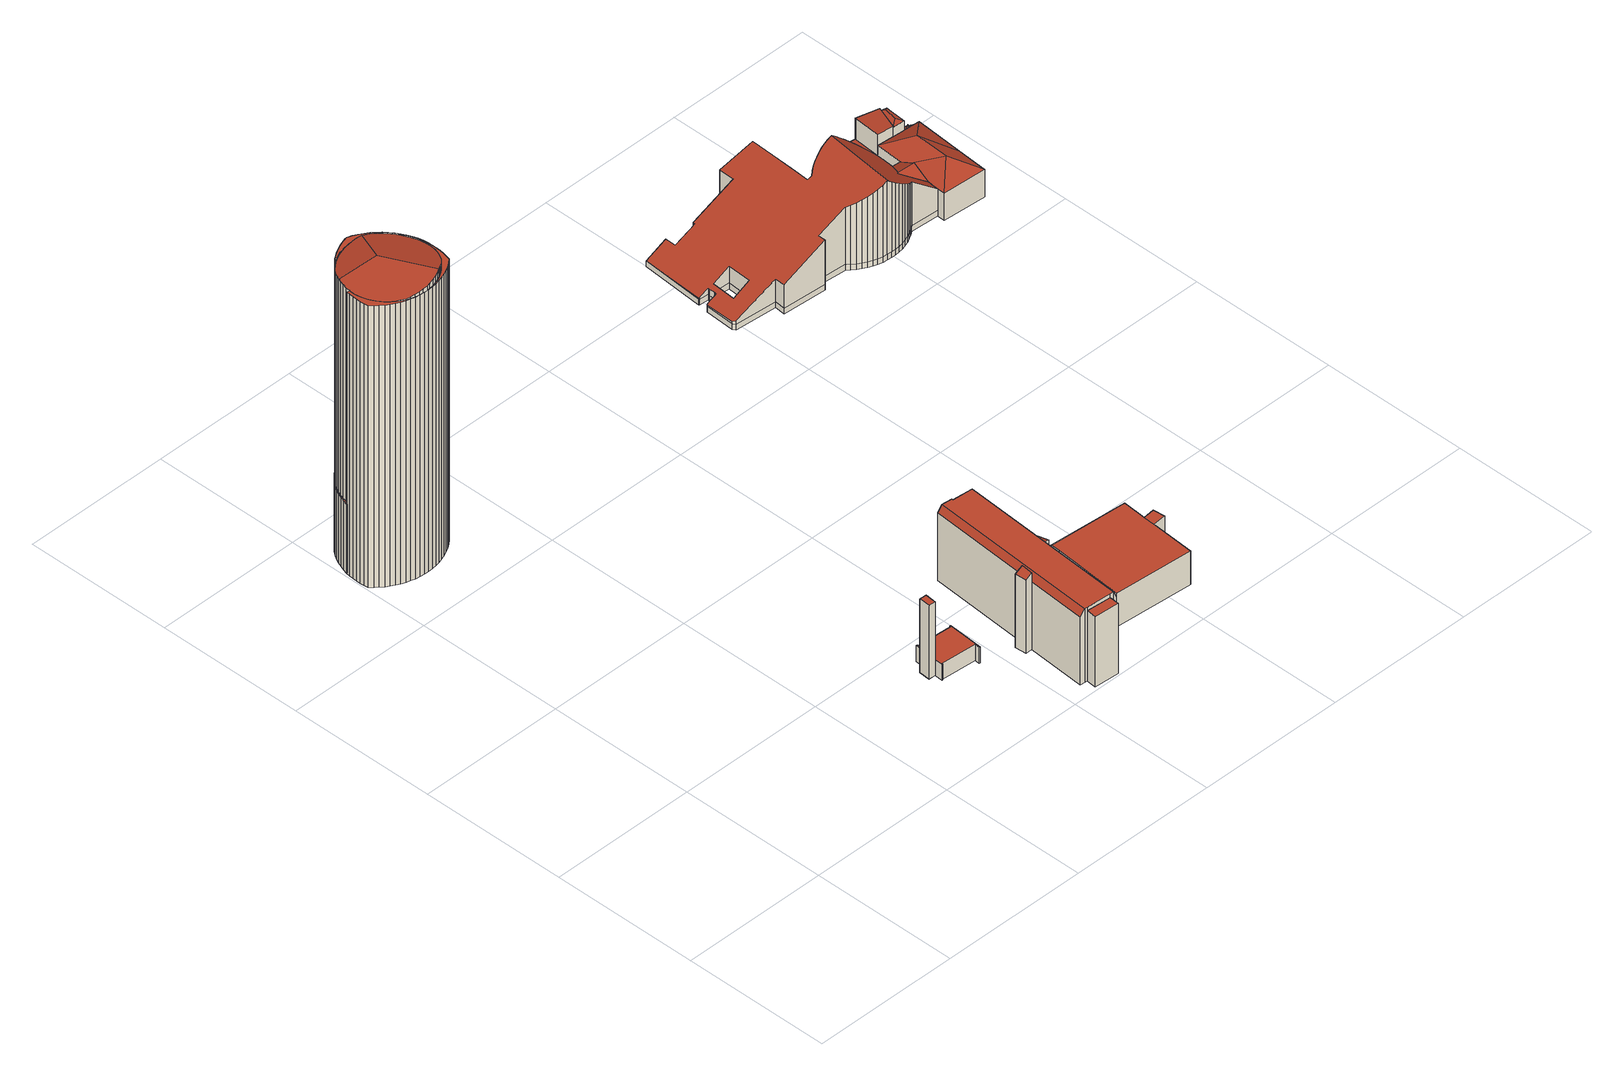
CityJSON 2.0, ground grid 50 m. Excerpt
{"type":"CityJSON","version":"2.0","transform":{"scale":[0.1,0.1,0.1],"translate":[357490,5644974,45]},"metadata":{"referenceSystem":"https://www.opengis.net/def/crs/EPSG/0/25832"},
"CityObjects":{
"building1":{"type":"Building","attributes":{"name":"LVR Turm","Gemeindeschluessel":"05315000","Geometrietyp2DReferenz":"3000","function":"31001_2000"},"children":["building1-1","building1-2","building1-3"]},
"building1-1":{"type":"BuildingPart","attributes":{"roofType":"1000","measuredHeight":24.65},"parents":["building1"],"geometry":[{"type":"Solid","lod":"2","boundaries":[[[[0,1,2,3]],[[4,5,1,0]],[[6,7,5,4]],[[8,9,7,6]],[[10,11,9,8]],[[12,13,11,10]],[[14,15,13,12]],[[16,17,15,14]],[[18,19,17,16]],[[20,18,16,14,12,10,8,6,4,0,3,21,22,23,24,25,26,27,28,29,30,31,32]],[[33,34,35,36,37,38,39,40,41,42,2,1,5,7,9,11,13,15,17,19,43,44,45]],[[45,31,30,33]],[[33,30,29,34]],[[34,29,28,35]],[[35,28,27,36]],[[36,27,26,37]],[[37,26,25,38]],[[38,25,24,39]],[[39,24,23,40]],[[40,23,22,41]],[[41,22,21,42]],[[42,21,3,2]],[[19,18,20,43]],[[43,20,32,44]],[[44,32,31,45]]]],"semantics":{"surfaces":[{"type":"WallSurface"},{"type":"RoofSurface"},{"type":"GroundSurface"},{"type":"ClosureSurface"}],"values":[[0,0,0,0,0,0,0,0,0,1,2,3,3,3,3,3,3,3,3,3,3,3,3,3,3]]}}]},
"building1-2":{"type":"BuildingPart","attributes":{"roofType":"1000","measuredHeight":100.71},"parents":["building1"],"geometry":[{"type":"Solid","lod":"2","boundaries":[[[[46,47,48,49]],[[50,51,47,46]],[[52,53,51,50]],[[54,55,53,52]],[[56,57,55,54]],[[58,59,57,56]],[[60,61,59,58]],[[62,63,61,60]],[[64,65,63,62]],[[66,67,65,64]],[[68,69,67,66]],[[70,71,69,68]],[[72,73,71,70]],[[74,75,73,72]],[[76,77,75,74]],[[78,79,77,76]],[[80,81,79,78]],[[82,83,81,80]],[[84,85,83,82]],[[86,87,85,84]],[[88,89,87,86]],[[90,91,89,88]],[[92,93,91,90]],[[94,95,93,92]],[[96,97,95,94]],[[98,99,97,96]],[[100,101,99,98]],[[102,103,101,100]],[[104,3,2,103,102]],[[105,106,19,18,107]],[[108,109,106,105]],[[110,111,109,108]],[[112,113,111,110]],[[114,115,113,112]],[[116,117,115,114]],[[118,119,117,116]],[[120,121,119,118]],[[122,123,121,120]],[[124,125,123,122]],[[126,127,125,124]],[[128,129,127,126]],[[130,131,129,128]],[[132,133,131,130]],[[134,135,133,132]],[[136,137,135,134]],[[138,139,137,136]],[[140,141,139,138]],[[142,143,141,140]],[[144,145,143,142]],[[146,147,145,144]],[[148,149,147,146]],[[150,151,149,148]],[[152,153,151,150]],[[154,155,153,152]],[[156,157,155,154]],[[158,159,157,156]],[[49,48,159,158]],[[156,154,152,150,148,146,144,142,140,138,136,134,132,130,128,126,124,122,120,118,116,114,112,110,108,105,107,160,161,162,163,164,165,166,167,168,169,170,171,172,173,174,175,176,177,178,179,180,181,182,183,184,185,186,187,188,189,190,191,192,193,194,195,196,197,198,199,200,201,202,203,204,205,206,207,208,209,210,211,212,213,214,215,216,217,218,219,220,221,222,223,224,225,104,102,100,98,96,94,92,90,88,86,84,82,80,78,76,74,72,70,68,66,64,62,60,58,56,54,52,50,46,49,158]],[[47,51,53,55,57,59,61,63,65,67,69,71,73,75,77,79,81,83,85,87,89,91,93,95,97,99,101,103,2,42,41,226,227,228,229,230,231,232,233,234,235,236,237,238,239,240,241,242,243,244,245,246,247,248,249,250,251,252,253,254,255,256,257,258,259,260,261,262,263,264,265,266,267,268,269,270,271,272,273,274,275,276,277,278,279,280,281,282,283,43,19,106,109,111,113,115,117,119,121,123,125,127,129,131,133,135,137,139,141,143,145,147,149,151,153,155,157,159,48]],[[3,104,225,21]],[[42,2,3,21]],[[21,225,224,22]],[[41,42,21,22]],[[41,22,224,223,226]],[[222,221,284]],[[226,223,222,284,227]],[[284,221,220,285]],[[228,227,284,285]],[[285,220,219,286]],[[229,228,285,286]],[[286,219,218,287]],[[230,229,286,287]],[[287,218,217,288]],[[231,230,287,288]],[[288,217,216,289]],[[232,231,288,289]],[[289,216,215,290]],[[233,232,289,290]],[[290,215,214]],[[234,233,290,214]],[[234,214,213,212,235]],[[235,212,211,236]],[[236,211,210,237]],[[237,210,209,238]],[[238,209,208,239]],[[239,208,207,240]],[[240,207,206,241]],[[241,206,205,242]],[[242,205,204,243]],[[243,204,203,244]],[[244,203,202,245]],[[245,202,201,246]],[[246,201,200,247]],[[247,200,199,248]],[[248,199,198,249]],[[249,198,197,250]],[[250,197,196,251]],[[251,196,195,252]],[[252,195,194,253]],[[253,194,193,254]],[[254,193,192,255]],[[255,192,191,256]],[[256,191,190,257]],[[257,190,189,188,258]],[[188,187,291]],[[259,258,188,291]],[[291,187,186,292]],[[260,259,291,292]],[[292,186,185,293]],[[261,260,292,293]],[[293,185,184,294]],[[262,261,293,294]],[[294,184,183,295]],[[263,262,294,295]],[[295,183,182,296]],[[264,263,295,296]],[[296,182,181,297]],[[265,264,296,297]],[[297,181,180,298]],[[266,265,297,298]],[[298,180,179,299]],[[267,266,298,299]],[[299,179,178,300]],[[268,267,299,300]],[[300,178,177]],[[268,300,177,176,269]],[[269,176,175,270]],[[270,175,174,271]],[[271,174,173,272]],[[272,173,172,273]],[[273,172,171,274]],[[274,171,170,275]],[[275,170,169,276]],[[276,169,168,277]],[[277,168,167,278]],[[278,167,166,165,279]],[[165,164,301]],[[280,279,165,301]],[[301,164,163,302]],[[281,280,301,302]],[[302,163,162,303]],[[282,281,302,303]],[[303,162,161,304]],[[283,282,303,304]],[[304,161,160,305]],[[20,43,283,304,305]],[[20,305,160,107,18]],[[19,43,20,18]]]],"semantics":{"surfaces":[{"type":"WallSurface"},{"type":"RoofSurface"},{"type":"GroundSurface"},{"type":"ClosureSurface"}],"values":[[0,0,0,0,0,0,0,0,0,0,0,0,0,0,0,0,0,0,0,0,0,0,0,0,0,0,0,0,0,0,0,0,0,0,0,0,0,0,0,0,0,0,0,0,0,0,0,0,0,0,0,0,0,0,0,0,0,1,2,0,3,0,3,3,0,3,0,3,0,3,0,3,0,3,0,3,0,3,0,3,3,3,3,3,3,3,3,3,3,3,3,3,3,3,3,3,3,3,3,3,3,3,3,3,0,3,0,3,0,3,0,3,0,3,0,3,0,3,0,3,0,3,0,3,0,3,3,3,3,3,3,3,3,3,3,3,0,3,0,3,0,3,0,3,0,3,0,3]]}}]},
"building1-3":{"type":"BuildingPart","attributes":{"roofType":"5000","measuredHeight":103.58},"parents":["building1"],"geometry":[{"type":"Solid","lod":"2","boundaries":[[[[306,307,308,309,310,311,166,165,301,302,303,304,305,312,313,314,315,316,317,318,319,320,321]],[[322,323,320,319,324,325,326,327,223,222,284,285,286,287,288,289,290,214,213,328,329,330,331,332,333,334,335,336,337,338]],[[189,188,291,292,293,294,295,296,297,298,299,300,177,339,340,341,342,321,320,323,343,344,345,346,347,348,349,350,351,352,353]],[[306,321,342]],[[324,319,318]],[[343,323,322]],[[241,240,239,238,237,236,235,234,233,232,231,230,229,228,227,226,41,40,39,38,37,36,35,34,33,45,44,43,283,282,281,280,279,278,277,276,275,274,273,272,271,270,269,268,267,266,265,264,263,262,261,260,259,258,257,256,255,254,253,252,251,250,249,248,247,246,245,244,243,242]],[[206,205,335,334]],[[241,242,205,206]],[[207,206,334,333]],[[240,241,206,207]],[[208,207,333,332]],[[239,240,207,208]],[[209,208,332,331]],[[238,239,208,209]],[[210,209,331,330]],[[237,238,209,210]],[[211,210,330,329]],[[236,237,210,211]],[[212,211,329,328]],[[235,236,211,212]],[[212,328,213]],[[234,235,212,213,214]],[[233,234,214,290]],[[232,233,290,289]],[[231,232,289,288]],[[230,231,288,287]],[[230,287,286,229]],[[229,286,285,228]],[[228,285,284,227]],[[227,284,222,223,226]],[[223,327,224]],[[22,41,226,223,224]],[[22,224,327,326,23]],[[40,41,22,23]],[[23,326,325,24]],[[39,40,23,24]],[[24,325,324,25]],[[38,39,24,25]],[[25,324,318,26]],[[37,38,25,26]],[[27,26,318,317]],[[36,37,26,27]],[[28,27,317,316]],[[35,36,27,28]],[[29,28,316,315]],[[34,35,28,29]],[[30,29,315,314]],[[33,34,29,30]],[[31,30,314,313]],[[45,33,30,31]],[[32,31,313,312]],[[44,45,31,32]],[[20,32,312,305]],[[43,44,32,20]],[[283,43,20,305,304]],[[283,304,303,282]],[[282,303,302,281]],[[281,302,301,280]],[[280,301,165,279]],[[166,311,167]],[[279,165,166,167,278]],[[167,311,310,168]],[[277,278,167,168]],[[168,310,309,169]],[[276,277,168,169]],[[169,309,308,170]],[[275,276,169,170]],[[170,308,307,171]],[[274,275,170,171]],[[171,307,306,172]],[[273,274,171,172]],[[173,172,306,342]],[[272,273,172,173]],[[174,173,342,341]],[[271,272,173,174]],[[175,174,341,340]],[[270,271,174,175]],[[176,175,340,339]],[[269,270,175,176]],[[176,339,177]],[[268,269,176,177,300]],[[267,268,300,299]],[[266,267,299,298]],[[265,266,298,297]],[[265,297,296,264]],[[264,296,295,263]],[[263,295,294,262]],[[262,294,293,261]],[[261,293,292,260]],[[260,292,291,259]],[[259,291,188,258]],[[189,353,190]],[[258,188,189,190,257]],[[190,353,352,191]],[[256,257,190,191]],[[191,352,351,192]],[[255,256,191,192]],[[192,351,350,193]],[[254,255,192,193]],[[193,350,349,194]],[[253,254,193,194]],[[194,349,348,195]],[[252,253,194,195]],[[195,348,347,196]],[[251,252,195,196]],[[196,347,346,197]],[[250,251,196,197]],[[197,346,345,198]],[[249,250,197,198]],[[198,345,344,199]],[[248,249,198,199]],[[199,344,343,200]],[[247,248,199,200]],[[201,200,343,322]],[[246,247,200,201]],[[202,201,322,338]],[[245,246,201,202]],[[203,202,338,337]],[[244,245,202,203]],[[204,203,337,336]],[[243,244,203,204]],[[205,204,336,335]],[[242,243,204,205]]]],"semantics":{"surfaces":[{"type":"RoofSurface"},{"type":"WallSurface"},{"type":"GroundSurface"},{"type":"ClosureSurface"}],"values":[[0,0,0,1,1,1,2,1,3,1,3,1,3,1,3,1,3,1,3,1,3,1,3,3,3,3,3,3,3,3,3,1,3,1,3,1,3,1,3,1,3,1,3,1,3,1,3,1,3,1,3,1,3,1,3,3,3,3,3,3,1,3,1,3,1,3,1,3,1,3,1,3,1,3,1,3,1,3,1,3,1,3,3,3,3,3,3,3,3,3,3,3,1,3,1,3,1,3,1,3,1,3,1,3,1,3,1,3,1,3,1,3,1,3,1,3,1,3,1,3,1,3,1,3]]}}]},
"building2":{"type":"Building","attributes":{"Gemeindeschluessel":"05315000","Geometrietyp2DReferenz":"3000","function":"51009_1610","roofType":"1000","measuredHeight":26.36},"geometry":[{"type":"Solid","lod":"2","boundaries":[[[[354,355,356,357]],[[358,359,355,354]],[[360,361,359,358]],[[362,363,361,360]],[[357,356,363,362]],[[360,358,354,357,362]],[[355,359,361,363,356]]]],"semantics":{"surfaces":[{"type":"WallSurface"},{"type":"RoofSurface"},{"type":"GroundSurface"}],"values":[[0,0,0,0,0,1,2]]}}]},
"building3":{"type":"Building","attributes":{"Gemeindeschluessel":"05315000","Geometrietyp2DReferenz":"3000","function":"31001_3019","roofType":"1000","measuredHeight":5.66},"geometry":[{"type":"Solid","lod":"2","boundaries":[[[[364,365,366,367]],[[368,369,365,364]],[[370,371,369,368]],[[372,373,371,370]],[[374,375,373,372]],[[376,377,375,374]],[[378,379,377,376]],[[380,381,379,378]],[[382,383,381,380]],[[384,385,383,382]],[[386,387,385,384]],[[388,389,387,386]],[[390,391,389,388]],[[392,393,391,390]],[[394,395,393,392]],[[396,397,395,394]],[[367,366,397,396]],[[394,392,390,388,386,384,382,380,378,376,374,372,370,368,364,367,396]],[[365,369,371,373,375,377,379,381,383,385,387,389,391,393,395,397,366]]]],"semantics":{"surfaces":[{"type":"WallSurface"},{"type":"RoofSurface"},{"type":"GroundSurface"}],"values":[[0,0,0,0,0,0,0,0,0,0,0,0,0,0,0,0,0,1,2]]}}]},
"building4":{"type":"Building","attributes":{"Gemeindeschluessel":"05315000","Geometrietyp2DReferenz":"3000","function":"31001_2000"},"address":[{"country":"Germany","locality":"Köln","thoroughfareNumber":"5","thoroughfareName":"Siegesstr."}],"children":["building4-1","building4-2","building4-3","building4-4"]},
"building4-1":{"type":"BuildingPart","attributes":{"roofType":"9999","measuredHeight":6.24},"parents":["building4"],"geometry":[{"type":"Solid","lod":"2","boundaries":[[[[398,399,400,401,402,403]],[[401,404,405,402]],[[400,406,404,401]],[[399,407,406,400]],[[398,408,407,399]],[[403,409,408,398]],[[409,403,402,405]],[[404,406,407,408,409,405]]]],"semantics":{"surfaces":[{"type":"RoofSurface"},{"type":"WallSurface"},{"type":"GroundSurface"}],"values":[[0,1,1,1,1,1,1,2]]}}]},
"building4-2":{"type":"BuildingPart","attributes":{"roofType":"9999","measuredHeight":26.25},"parents":["building4"],"geometry":[{"type":"Solid","lod":"2","boundaries":[[[[410,411,412,413]],[[414,415,411,410]],[[416,417,418,419]],[[420,421,417,416]],[[422,423,421,420]],[[424,425,423,422]],[[426,427,425,424]],[[428,429,427,426]],[[430,402,405,429,428]],[[431,432,409,403,433]],[[434,435,436,432,431]],[[413,412,437,438,439]],[[433,430,428,426,431]],[[416,419,414,410,413,420]],[[424,422,420,413,439,434,431,426]],[[411,415,418,417,421,423,425,427,429,405,409,432,436,437,412]],[[415,414,419,418]],[[403,402,430,433]],[[409,405,402,403]],[[438,435,434,439]],[[437,436,435,438]]]],"semantics":{"surfaces":[{"type":"WallSurface"},{"type":"RoofSurface"},{"type":"GroundSurface"},{"type":"ClosureSurface"}],"values":[[0,0,0,0,0,0,0,0,0,0,0,0,1,1,1,2,3,0,3,0,3]]}}]},
"building4-3":{"type":"BuildingPart","attributes":{"roofType":"2100","measuredHeight":27.48},"parents":["building4"],"geometry":[{"type":"Solid","lod":"2","boundaries":[[[[440,419,418,441,442]],[[443,444,415,414,445]],[[442,441,444,443]],[[445,440,442,443]],[[418,415,444,441]],[[414,419,440,445]],[[415,418,419,414]]]],"semantics":{"surfaces":[{"type":"WallSurface"},{"type":"RoofSurface"},{"type":"GroundSurface"},{"type":"ClosureSurface"}],"values":[[0,0,0,1,2,0,3]]}}]},
"building4-4":{"type":"BuildingPart","attributes":{"roofType":"1000","measuredHeight":25.09},"parents":["building4"],"geometry":[{"type":"Solid","lod":"2","boundaries":[[[[446,447,448,449]],[[438,437,447,446]],[[449,448,436,435]],[[438,446,449,435]],[[447,437,436,448]],[[437,438,435,436]]]],"semantics":{"surfaces":[{"type":"WallSurface"},{"type":"RoofSurface"},{"type":"GroundSurface"},{"type":"ClosureSurface"}],"values":[[0,0,0,1,2,3]]}}]},
"building5":{"type":"Building","attributes":{"Gemeindeschluessel":"05315000","Geometrietyp2DReferenz":"3000","function":"51009_1610","roofType":"1000","measuredHeight":7.49},"geometry":[{"type":"Solid","lod":"2","boundaries":[[[[450,451,452,453]],[[454,455,451,450]],[[456,457,455,454]],[[458,459,457,456]],[[460,461,459,458]],[[453,452,461,460]],[[458,456,454,450,453,460]],[[451,455,457,459,461,452]]]],"semantics":{"surfaces":[{"type":"WallSurface"},{"type":"RoofSurface"},{"type":"GroundSurface"}],"values":[[0,0,0,0,0,0,1,2]]}}]},
"building6":{"type":"Building","attributes":{"Gemeindeschluessel":"05315000","Geometrietyp2DReferenz":"3000","function":"31001_2000","roofType":"2100","measuredHeight":8.55},"geometry":[{"type":"Solid","lod":"2","boundaries":[[[[462,463,464,465]],[[466,467,463,462]],[[468,469,467,466]],[[465,464,469,468]],[[466,462,465,468]],[[463,467,469,464]]]],"semantics":{"surfaces":[{"type":"WallSurface"},{"type":"RoofSurface"},{"type":"GroundSurface"}],"values":[[0,0,0,0,1,2]]}}]},
"building7":{"type":"Building","attributes":{"Gemeindeschluessel":"05315000","Geometrietyp2DReferenz":"3000","function":"31001_2000"},"children":["building7-1","building7-2","building7-3"]},
"building7-1":{"type":"BuildingPart","attributes":{"roofType":"1000","measuredHeight":12.07},"parents":["building7"],"geometry":[{"type":"Solid","lod":"2","boundaries":[[[[470,471,472,473]],[[474,475,471,470]],[[476,477,475,474]],[[474,470,473,476]],[[471,475,477,472]],[[472,477,476,473]]]],"semantics":{"surfaces":[{"type":"WallSurface"},{"type":"RoofSurface"},{"type":"GroundSurface"},{"type":"ClosureSurface"}],"values":[[0,0,0,1,2,3]]}}]},
"building7-2":{"type":"BuildingPart","attributes":{"roofType":"1000","measuredHeight":12.01},"parents":["building7"],"geometry":[{"type":"Solid","lod":"2","boundaries":[[[[478,479,480,481]],[[473,472,479,478]],[[482,483,477,476]],[[484,485,483,482]],[[486,487,488,485,484]],[[481,480,489,490,491]],[[486,484,482,476,473,478,481,491]],[[479,472,477,483,485,488,489,480]],[[472,473,476,477]],[[487,486,491,490]],[[489,488,487,490]]]],"semantics":{"surfaces":[{"type":"WallSurface"},{"type":"RoofSurface"},{"type":"GroundSurface"},{"type":"ClosureSurface"}],"values":[[0,0,0,0,0,0,1,2,3,0,3]]}}]},
"building7-3":{"type":"BuildingPart","attributes":{"roofType":"1000","measuredHeight":8.09},"parents":["building7"],"geometry":[{"type":"Solid","lod":"2","boundaries":[[[[453,492,493,494]],[[460,495,492,453]],[[496,497,495,460]],[[498,499,497,496]],[[458,500,499,498]],[[456,501,500,458]],[[490,489,501,456]],[[502,503,488,487]],[[504,505,503,502]],[[506,507,505,504]],[[494,493,507,506]],[[504,502,487,490,456,458,498,496,460,453,494,506]],[[492,495,497,499,500,501,489,488,503,505,507,493]],[[489,490,487,488]]]],"semantics":{"surfaces":[{"type":"WallSurface"},{"type":"RoofSurface"},{"type":"GroundSurface"},{"type":"ClosureSurface"}],"values":[[0,0,0,0,0,0,0,0,0,0,0,1,2,3]]}}]},
"building8":{"type":"Building","attributes":{"name":"Bf. Köln Messe/Deutz","Geometrietyp2DReferenz":"3000","Gemeindeschluessel":"05315000","function":"31001_3091"},"address":[{"country":"Germany","locality":"Köln","thoroughfareNumber":"7","thoroughfareName":"Ottoplatz"}],"children":["building8-1","building8-2","building8-3","building8-4","building8-5","building8-6","building8-7","building8-8","building8-9"]},
"building8-1":{"type":"BuildingPart","attributes":{"roofType":"5000","measuredHeight":5.48},"parents":["building8"],"geometry":[{"type":"Solid","lod":"2","boundaries":[[[[508,509,510,511]],[[511,512,508]],[[513,512,511]],[[511,514,513]],[[515,516,517,508,512]],[[512,513,515]],[[510,509,518,519,520]],[[520,514,511,510]],[[509,508,517,518]],[[516,515,521]],[[518,517,516,521,519]],[[519,521,515,514,520]],[[515,513,514]]]],"semantics":{"surfaces":[{"type":"WallSurface"},{"type":"RoofSurface"},{"type":"GroundSurface"},{"type":"ClosureSurface"}],"values":[[0,1,1,1,1,1,2,3,0,0,3,3,3]]}}]},
"building8-2":{"type":"BuildingPart","attributes":{"roofType":"5000","measuredHeight":9.07},"parents":["building8"],"geometry":[{"type":"Solid","lod":"2","boundaries":[[[[522,523,524,525]],[[526,527,528,529,530,531]],[[532,533,534,535,536,537]],[[538,539,540,541,542]],[[543,544,539,538]],[[545,546,544,543]],[[547,548,546,545]],[[549,550,548,547]],[[551,552,550,549]],[[553,554,552,551]],[[555,556,554,553]],[[557,558,556,555]],[[559,560,558,557]],[[561,562,560,559]],[[563,564,562,561]],[[565,566,564,563]],[[567,568,566,565]],[[569,570,568,567]],[[571,572,570,569]],[[573,574,572,571]],[[575,576,577,578]],[[571,579,573]],[[569,580,581,582,579,571]],[[567,583,584,580,569]],[[565,585,583,567]],[[563,586,587,585,565]],[[561,588,589,586,563]],[[559,590,588,561]],[[557,591,592,590,559]],[[555,593,594,591,557]],[[553,595,593,555]],[[551,596,597,595,553]],[[549,598,599,596,551]],[[547,600,601,602,603,604,598,549]],[[545,543,605,600,547]],[[542,605,543,538]],[[606,600,605,542]],[[607,601,600]],[[608,607,600,606]],[[532,609,607,608]],[[537,610,611,609,532]],[[612,613,611,610]],[[614,613,612]],[[615,613,614]],[[616,611,613,615]],[[617,609,611,616]],[[618,607,609,617]],[[619,602,601,607,618]],[[620,603,602,619]],[[621,604,603,620]],[[622,599,598,604,621]],[[623,597,596,599,622]],[[624,594,593,595,597,623]],[[625,592,591,594,624]],[[626,589,588,590,592,625]],[[627,628,587,586,589,626]],[[629,584,583,585,587,628]],[[630,581,580,584,629]],[[631,632,582,581,630]],[[633,634,632,631]],[[526,635,634,633]],[[531,636,522,525,575,578,635,526]],[[573,579,582,632,634,635,578]],[[524,523,637,529,528,638,639,640,641,642,643,644,645,646,647,648,649,650,651,652,653,654,655,656,657,658,535,534,659,660,540,539,544,546,548,550,552,554,556,558,560,562,564,566,568,570,572,574,577,576]],[[524,576,575,525]],[[523,522,636,661,637]],[[529,637,661,530]],[[661,636,531,530]],[[638,528,527,662]],[[527,526,633,662]],[[639,638,662,663]],[[662,633,631,663]],[[640,639,663,664]],[[663,631,630,664]],[[641,640,664,665]],[[664,630,629,665]],[[642,641,665,666]],[[665,629,628,666]],[[642,666,667,643]],[[666,628,627,667]],[[667,668,644,643]],[[667,627,626,668]],[[645,644,668,669]],[[668,626,625,669]],[[646,645,669,670]],[[669,625,624,670]],[[647,646,670,671]],[[670,624,623,671]],[[648,647,671,672]],[[671,623,622,672]],[[649,648,672,673]],[[672,622,621,673]],[[650,649,673,674]],[[673,621,620,674]],[[651,650,674,675]],[[674,620,619,675]],[[652,651,675,676]],[[675,619,618,676]],[[653,652,676,677]],[[676,618,617,677]],[[654,653,677,678]],[[677,617,616,678]],[[655,654,678,679]],[[678,616,615,679]],[[656,655,679,680]],[[679,615,614,680]],[[657,656,680,681]],[[681,680,614,612]],[[657,681,682,658]],[[681,612,610,682]],[[682,536,535,658]],[[682,610,537,536]],[[534,533,683,659]],[[533,532,608,683]],[[659,683,684,660]],[[683,608,606,684]],[[684,541,540,660]],[[541,684,606,542]],[[574,573,578,577]]]],"semantics":{"surfaces":[{"type":"WallSurface"},{"type":"RoofSurface"},{"type":"GroundSurface"},{"type":"ClosureSurface"}],"values":[[0,0,0,0,0,0,0,0,0,0,0,0,0,0,0,0,0,0,0,0,0,1,1,1,1,1,1,1,1,1,1,1,1,1,1,1,1,1,1,1,1,1,1,1,1,1,1,1,1,1,1,1,1,1,1,1,1,1,1,1,1,1,1,2,3,0,3,3,3,3,3,3,3,3,3,3,3,3,3,3,3,3,3,3,3,3,3,3,3,3,3,3,3,3,3,3,3,3,3,3,3,3,3,3,3,3,3,3,3,3,3,3,3,3,3,3,3,3,3]]}}]},
"building8-3":{"type":"BuildingPart","attributes":{"roofType":"3100","measuredHeight":12.91},"parents":["building8"],"geometry":[{"type":"Solid","lod":"2","boundaries":[[[[685,686,687,688,689,690]],[[690,691,692,693,685]],[[694,695,696,697,698,685,693]],[[577,699,700,701,702,688,687,703,524,576]],[[704,577,576,575,696,695,705]],[[699,577,704,705]],[[706,694,693,707]],[[700,706,707,701]],[[699,705,695,694,706,700]],[[707,693,692]],[[707,692,691,708,702,701]],[[688,702,708,689]],[[689,708,691,690]],[[703,687,686,709]],[[709,686,685,698]],[[525,524,703,709,710]],[[710,709,698,697]],[[575,525,710,697,696]],[[576,524,525,575]]]],"semantics":{"surfaces":[{"type":"WallSurface"},{"type":"RoofSurface"},{"type":"GroundSurface"},{"type":"ClosureSurface"}],"values":[[0,1,1,2,0,3,0,3,3,0,3,3,3,3,3,3,3,0,3]]}}]},
"building8-4":{"type":"BuildingPart","attributes":{"roofType":"5000","measuredHeight":13.75},"parents":["building8"],"geometry":[{"type":"Solid","lod":"2","boundaries":[[[[711,511,510,712,713]],[[713,712,714,715]],[[716,717,718]],[[718,717,711,713,719]],[[713,715,719]],[[719,715,716,718]],[[510,520,720,714,712]],[[511,711,717,721,514]],[[520,510,511,514]],[[721,717,716,722]],[[520,514,721,722,720]],[[720,722,716,715,714]]]],"semantics":{"surfaces":[{"type":"WallSurface"},{"type":"RoofSurface"},{"type":"GroundSurface"},{"type":"ClosureSurface"}],"values":[[0,0,1,1,1,1,2,0,3,0,3,3]]}}]},
"building8-5":{"type":"BuildingPart","attributes":{"roofType":"5000","measuredHeight":28.37},"parents":["building8"],"geometry":[{"type":"Solid","lod":"2","boundaries":[[[[723,724,725,726]],[[727,728,724,723]],[[729,730,728,727]],[[731,732,730,729]],[[733,734,732,731]],[[735,736,734,733]],[[737,738,736,735]],[[739,740,738,737]],[[741,742,740,739]],[[743,744,742,741]],[[745,746,744,743]],[[747,748,746,745]],[[749,750,748,747]],[[751,752,750,749]],[[753,754,752,751]],[[755,756,754,753]],[[757,758,756,755]],[[759,760,758,757]],[[761,762,760,759]],[[763,764,765,766]],[[767,768,764,763]],[[769,770,768,767]],[[766,765,770,769]],[[771,772,762,761]],[[773,774,772,771]],[[775,776,774,773]],[[777,778,776,775]],[[779,780,778,777]],[[781,782,780,779]],[[783,784,782,781]],[[785,786,784,783]],[[787,788,786,785]],[[789,790,788,787]],[[541,540,790,789]],[[530,529,528,527]],[[791,792,637,661]],[[793,794,792,791]],[[710,524,794,793]],[[795,796,687,686]],[[797,798,796,795]],[[799,800,798,797]],[[801,802,800,799]],[[803,804,802,801]],[[805,806,804,803]],[[689,688,806,805]],[[807,808,809,810]],[[811,812,808,807]],[[813,814,812,811]],[[815,816,814,813]],[[817,818,816,815]],[[819,820,818,817]],[[821,822,820,819]],[[823,824,822,821]],[[825,826,824,823]],[[726,725,826,825]],[[827,828,829,830,831,832,833,834,835,836,837,838,839,840,841,842,843,844,845,846,847,848,849,850,851,852,853,854,855,856,857,858,859,860,861,862]],[[863,864,865,866,867,868,869,870,871,872,873,874,875,876,877,878,879,880,777,881,882,883,884,885,886,887,888,889,890,891,892,893,894,895,896,897,898,899,900,901,902,903,852,851,904],[905,906,907,908]],[[853,852,903]],[[853,903,726,825]],[[903,902,723,726]],[[902,901,727,723]],[[901,900,729,727]],[[900,899,731,729]],[[899,898,733,731]],[[898,897,735,733]],[[897,896,737,735]],[[896,895,739,737]],[[895,894,741,739]],[[894,893,743,741]],[[893,892,745,743]],[[892,891,747,745]],[[891,890,749,747]],[[890,889,751,749]],[[889,888,753,751]],[[888,887,755,753]],[[887,886,757,755]],[[886,885,759,757]],[[885,884,761,759]],[[908,907,763,766]],[[907,906,767,763]],[[906,905,769,767]],[[905,908,766,769]],[[884,883,771,761]],[[883,882,773,771]],[[882,881,775,773]],[[881,777,775]],[[880,879,781,779]],[[880,779,777]],[[879,878,783,781]],[[878,877,785,783]],[[877,876,787,785]],[[876,875,789,787]],[[875,874,542,541,789]],[[861,860,811,807]],[[862,861,807,810]],[[860,859,813,811]],[[859,858,815,813]],[[858,857,817,815]],[[857,856,819,817]],[[856,855,821,819]],[[855,854,823,821]],[[854,853,825,823]],[[526,843,842,531,530,527]],[[636,841,840,791,661]],[[840,839,793,791]],[[839,838,697,710,793]],[[836,835,795,686]],[[835,834,797,795]],[[834,833,799,797]],[[833,832,801,799]],[[832,831,803,801]],[[831,830,805,803]],[[830,829,690,689,805]],[[724,728,730,732,734,736,738,740,742,744,746,748,750,752,754,756,758,760,762,772,774,776,778,780,782,784,786,788,790,540,660,659,534,535,658,657,656,655,654,653,652,651,650,649,648,647,646,645,644,643,642,641,640,639,638,528,529,637,792,794,524,703,687,796,798,800,802,804,806,688,702,909,809,808,812,814,816,818,820,822,824,826,725],[764,768,770,765]],[[534,533,536,535]],[[659,683,533,534]],[[660,684,683,659]],[[540,541,684,660]],[[657,681,680,656]],[[658,682,681,657]],[[535,536,682,658]],[[656,680,679,655]],[[655,679,678,654]],[[654,678,677,653]],[[653,677,676,652]],[[652,676,675,651]],[[651,675,674,650]],[[650,674,673,649]],[[649,673,672,648]],[[648,672,671,647]],[[647,671,670,646]],[[646,670,669,645]],[[645,669,668,644]],[[643,667,666,642]],[[644,668,667,643]],[[642,666,665,641]],[[641,665,664,640]],[[663,639,640,664]],[[662,638,639,663]],[[638,662,527,528]],[[529,530,661,637]],[[524,710,709,703]],[[703,709,686,687]],[[702,708,910,909]],[[688,689,708,702]],[[909,910,810,809]],[[532,608,606,542,874,873,537]],[[536,533,532,537]],[[683,608,532,533]],[[684,606,608,683]],[[541,542,606,684]],[[612,610,537,873,872,614]],[[681,612,614,680]],[[682,610,612,681]],[[537,610,682,536]],[[614,872,871,615]],[[614,615,679,680]],[[615,871,870,616]],[[615,616,678,679]],[[616,870,869,617]],[[616,617,677,678]],[[617,869,868,618]],[[617,618,676,677]],[[618,868,867,619]],[[618,619,675,676]],[[619,867,866,620]],[[619,620,674,675]],[[620,866,865,621]],[[620,621,673,674]],[[621,865,864,622]],[[621,622,672,673]],[[622,864,863,623]],[[622,623,671,672]],[[623,863,904,624]],[[623,624,670,671]],[[904,851,850,625,624]],[[624,625,669,670]],[[626,625,850,849]],[[625,626,668,669]],[[628,627,626,849,848]],[[666,667,627,628]],[[626,627,667,668]],[[629,628,848,847]],[[628,629,665,666]],[[630,629,847,846]],[[629,630,664,665]],[[631,630,846,845]],[[630,631,663,664]],[[633,631,845,844]],[[631,633,662,663]],[[526,633,844,843]],[[633,526,527,662]],[[636,531,842,841]],[[531,636,661,530]],[[698,697,838,837]],[[697,698,709,710]],[[686,685,698,837,836]],[[709,698,685,686]],[[911,910,708,691,690,829,828]],[[689,690,691,708]],[[911,828,827]],[[911,827,862,810,910]]]],"semantics":{"surfaces":[{"type":"WallSurface"},{"type":"RoofSurface"},{"type":"GroundSurface"},{"type":"ClosureSurface"}],"values":[[0,0,0,0,0,0,0,0,0,0,0,0,0,0,0,0,0,0,0,0,0,0,0,0,0,0,0,0,0,0,0,0,0,0,0,0,0,0,0,0,0,0,0,0,0,0,0,0,0,0,0,0,0,0,0,1,1,1,0,0,0,0,0,0,0,0,0,0,0,0,0,0,0,0,0,0,0,0,0,0,0,0,0,0,0,0,0,0,0,0,0,0,0,0,0,0,0,0,0,0,0,0,0,0,0,0,0,0,0,0,0,0,0,2,0,3,3,3,3,3,3,3,3,3,3,3,3,3,3,3,3,3,3,3,3,3,3,3,3,3,3,3,3,0,3,3,0,3,3,3,3,0,3,3,3,0,3,0,3,0,3,0,3,0,3,0,3,0,3,0,3,0,3,0,3,0,3,0,3,0,3,3,0,3,0,3,0,3,0,3,0,3,0,3,0,3,0,3,0,3,0,3]]}}]},
"building8-6":{"type":"BuildingPart","attributes":{"roofType":"3200","measuredHeight":14.01},"parents":["building8"],"geometry":[{"type":"Solid","lod":"2","boundaries":[[[[912,913,519,515,914]],[[915,916,913,912]],[[917,918,916,915]],[[919,862,810,809,918,917]],[[920,691,702,909,910,911]],[[721,722,921,922,914]],[[915,923,917]],[[694,706,923,922,921]],[[707,692,920,911,827,919,917,923,706]],[[914,922,912]],[[912,922,923,915]],[[913,916,918,809,909,702,701,700,699,924,720,520,519]],[[862,919,827]],[[909,809,810,910]],[[810,862,827,911,910]],[[691,920,692]],[[701,707,706,700]],[[702,691,692,707,701]],[[925,705,695,694,921]],[[705,699,700,706,694,695]],[[924,699,705,925]],[[513,514,721,914,515]],[[519,520,514,515]],[[514,513,515]],[[720,722,721,514,520]],[[924,925,921,722,720]]]],"semantics":{"surfaces":[{"type":"WallSurface"},{"type":"RoofSurface"},{"type":"GroundSurface"},{"type":"ClosureSurface"}],"values":[[0,0,0,0,0,1,1,1,1,1,1,2,0,3,3,0,3,3,0,3,3,0,3,3,3,3]]}}]},
"building8-7":{"type":"BuildingPart","attributes":{"roofType":"2100","measuredHeight":13.76},"parents":["building8"],"geometry":[{"type":"Solid","lod":"2","boundaries":[[[[926,927,928,929,930]],[[931,715,714,927,926]],[[932,931,926,930,933]],[[927,714,720,924,928]],[[715,931,932,716]],[[722,720,714,715,716]],[[722,716,932,933,921]],[[722,921,925,924,720]],[[925,921,933,930,929]],[[928,924,925,929]]]],"semantics":{"surfaces":[{"type":"WallSurface"},{"type":"RoofSurface"},{"type":"GroundSurface"},{"type":"ClosureSurface"}],"values":[[0,0,1,2,0,3,0,3,0,3]]}}]},
"building8-8":{"type":"BuildingPart","attributes":{"roofType":"2100","measuredHeight":5.53},"parents":["building8"],"geometry":[{"type":"Solid","lod":"2","boundaries":[[[[518,517,934]],[[935,936,518,934]],[[937,938,936,935]],[[939,940,938,937]],[[941,942,940,939]],[[521,519,942,941]],[[941,939,937,935,934,516,521]],[[936,938,940,942,519,518]],[[516,934,517]],[[519,521,516,517,518]]]],"semantics":{"surfaces":[{"type":"WallSurface"},{"type":"RoofSurface"},{"type":"GroundSurface"},{"type":"ClosureSurface"}],"values":[[0,0,0,0,0,0,1,2,0,3]]}}]},
"building8-9":{"type":"BuildingPart","attributes":{"roofType":"2100","measuredHeight":6.29},"parents":["building8"],"geometry":[{"type":"Solid","lod":"2","boundaries":[[[[943,944,574,573,945]],[[929,928,944,943]],[[943,945,704,705,925,929]],[[699,577,574,944,928,924]],[[924,925,705,699]],[[577,699,705,704]],[[578,577,704,945,573]],[[574,577,578,573]],[[928,929,925,924]]]],"semantics":{"surfaces":[{"type":"WallSurface"},{"type":"RoofSurface"},{"type":"GroundSurface"},{"type":"ClosureSurface"}],"values":[[0,0,1,2,3,3,0,3,3]]}}]}
},
"vertices":[
[13,1817,252],[13,1817,5],[9,1801,5],[9,1801,252],[18,1832,252],[18,1832,5],[25,1847,252],[25,1847,5],[31,1862,252],[31,1862,5],[40,1876,252],[40,1876,5],[50,1889,252],[50,1889,5],[61,1901,252],[61,1901,5],[74,1912,252],[74,1912,5],[86,1922,252],[86,1922,5],[92,1919,252],[14,1799,252],[16,1798,252],[17,1811,252],[19,1825,252],[23,1838,252],[28,1851,252],[34,1863,252],[41,1874,252],[50,1885,252],[59,1895,252],[69,1904,252],[80,1912,252],[59,1895,5],[50,1885,5],[41,1874,5],[34,1863,5],[28,1851,5],[23,1838,5],[19,1825,5],[17,1811,5],[16,1798,5],[14,1799,5],[92,1919,5],[80,1912,5],[69,1904,5],
[305,1712,1012],[305,1712,5],[308,1727,5],[308,1727,1012],[301,1697,1012],[301,1697,5],[288,1687,1012],[288,1687,5],[275,1678,1012],[275,1678,5],[262,1671,1012],[262,1671,5],[247,1664,1012],[247,1664,5],[232,1658,1012],[232,1658,5],[217,1654,1012],[217,1654,5],[202,1650,1012],[202,1650,5],[186,1648,1012],[186,1648,5],[170,1647,1012],[170,1647,5],[155,1647,1012],[155,1647,5],[139,1649,1012],[139,1649,5],[123,1651,1012],[123,1651,5],[108,1655,1012],[108,1655,5],[94,1659,1012],[94,1659,5],[80,1665,1012],[80,1665,5],[66,1671,1012],[66,1671,5],[53,1679,1012],[53,1679,5],[41,1687,1012],[41,1687,5],[29,1697,1012],[29,1697,5],[18,1707,1012],[18,1707,5],[7,1718,1012],[7,1718,5],[5,1731,1012],[5,1731,5],[4,1745,1012],[4,1745,5],[4,1759,1012],[4,1759,5],[5,1773,1012],[5,1773,5],[6,1787,1012],[6,1787,5],[9,1801,1012],[88,1923,1012],[88,1923,5],[86,1922,1012],[97,1930,1012],[97,1930,5],[109,1937,1012],[109,1937,5],[121,1944,1012],[121,1944,5],[133,1949,1012],[133,1949,5],[146,1954,1012],[146,1954,5],[154,1957,1012],[154,1957,5],[163,1959,1012],[163,1959,5],[172,1961,1012],[172,1961,5],[187,1955,1012],[187,1955,5],[188,1955,1012],[188,1955,5],[202,1948,1012],[202,1948,5],[217,1939,1012],[217,1939,5],[230,1929,1012],[230,1929,5],[243,1918,1012],[243,1918,5],[255,1907,1012],[255,1907,5],[266,1894,1012],[266,1894,5],[276,1880,1012],[276,1880,5],[285,1866,1012],[285,1866,5],[292,1851,1012],[292,1851,5],[299,1836,1012],[299,1836,5],[304,1820,1012],[304,1820,5],[308,1804,1012],[308,1804,5],[310,1788,1012],[310,1788,5],[311,1773,1012],[311,1773,5],[311,1758,1012],[311,1758,5],[310,1742,1012],[310,1742,5],[92,1919,1012],[102,1925,1012],[113,1929,1012],[124,1932,1012],[135,1935,1012],[146,1936,1012],[151,1937,1012],[158,1937,1012],[169,1937,1012],[180,1936,1012],[188,1934,1012],[194,1933,1012],[199,1931,1012],[211,1927,1012],[223,1923,1012],[234,1917,1012],[244,1910,1012],[246,1908,1012],[254,1902,1012],[263,1894,1012],[272,1884,1012],[279,1875,1012],[285,1863,1012],[291,1850,1012],[296,1839,1012],[299,1829,1012],[303,1818,1012],[304,1806,1012],[305,1792,1012],[305,1790,1012],[304,1778,1012],[302,1764,1012],[299,1750,1012],[294,1737,1012],[288,1725,1012],[281,1713,1012],[273,1701,1012],[264,1691,1012],[254,1681,1012],[242,1673,1012],[231,1666,1012],[218,1659,1012],[205,1655,1012],[192,1651,1012],[176,1649,1012],[164,1648,1012],[151,1649,1012],[137,1650,1012],[123,1653,1012],[109,1657,1012],[97,1662,1012],[84,1669,1012],[73,1677,1012],[65,1684,1012],[62,1686,1012],[52,1695,1012],[44,1706,1012],[36,1718,1012],[29,1730,1012],[24,1743,1012],[20,1756,1012],[17,1770,1012],[16,1782,1012],[16,1784,1012],[16,1798,1012],[14,1799,1012],[16,1784,5],[17,1770,5],[20,1756,5],[24,1743,5],[29,1730,5],[36,1718,5],[44,1706,5],[52,1695,5],[62,1686,5],[73,1677,5],[84,1669,5],[97,1662,5],[109,1657,5],[123,1653,5],[137,1650,5],[151,1649,5],[164,1648,5],[176,1649,5],[192,1651,5],[205,1655,5],[218,1659,5],[231,1666,5],[242,1673,5],[254,1681,5],[264,1691,5],[273,1701,5],[281,1713,5],[288,1725,5],[294,1737,5],[299,1750,5],[302,1764,5],[304,1778,5],[305,1792,5],[304,1806,5],[303,1818,5],[299,1829,5],[296,1839,5],[291,1850,5],[285,1863,5],[279,1875,5],[272,1884,5],[263,1894,5],[254,1902,5],[244,1910,5],[234,1917,5],[223,1923,5],[211,1927,5],[199,1931,5],[194,1933,5],[188,1934,5],[180,1936,5],[169,1937,5],[158,1937,5],[146,1936,5],[135,1935,5],[124,1932,5],[113,1929,5],[102,1925,5],[17,1770,1011],[20,1756,1011],[24,1743,1010],[29,1730,1010],[36,1718,1010],[44,1706,1010],[52,1695,1011],[304,1806,1011],[303,1818,1010],[299,1829,1009],[296,1839,1009],[291,1850,1009],[285,1863,1009],[279,1875,1009],[272,1884,1009],[263,1894,1010],[254,1902,1011],[135,1935,1011],[124,1932,1010],[113,1929,1010],[102,1925,1009],[92,1919,1009],
[199,1931,1020],[194,1933,1018],[188,1934,1017],[180,1936,1016],[169,1937,1014],[158,1937,1013],[80,1912,1010],[69,1904,1011],[59,1895,1012],[50,1885,1013],[41,1874,1015],[34,1863,1017],[28,1851,1019],[26,1847,1020],[150,1825,1041],[200,1931,1020],[218,1659,1038],[229,1665,1041],[23,1838,1019],[19,1825,1017],[17,1811,1015],[16,1798,1014],[73,1677,1013],[84,1669,1015],[97,1662,1016],[109,1657,1018],[123,1653,1020],[137,1650,1023],[151,1649,1025],[164,1648,1027],[176,1649,1030],[192,1651,1033],[205,1655,1036],[244,1910,1013],[234,1917,1014],[223,1923,1016],[211,1927,1018],[231,1666,1041],[242,1673,1037],[254,1681,1034],[264,1691,1031],[273,1701,1028],[281,1713,1025],[288,1725,1022],[294,1737,1020],[299,1750,1018],[302,1764,1015],[304,1778,1014],
[799,392,269],[799,392,6],[796,356,6],[796,356,269],[799,394,269],[799,394,6],[822,393,269],[822,393,6],[819,355,269],[819,355,6],
[799,392,62],[799,392,5],[796,356,5],[796,356,62],[799,394,62],[799,394,5],[822,393,62],[822,393,5],[825,434,62],[825,434,5],[829,433,62],[829,433,5],[829,430,62],[829,430,5],[948,422,62],[948,422,5],[948,426,62],[948,426,5],[951,425,62],[951,425,5],[943,305,62],[943,305,5],[940,305,62],[940,305,5],[941,322,62],[941,322,5],[821,330,62],[821,330,5],[821,328,62],[821,328,5],[818,328,62],[818,328,5],[819,355,62],[819,355,5],
[1201,37,67],[1212,190,67],[1227,392,67],[1240,584,67],[1236,584,67],[1198,37,67],[1240,584,4],[1236,584,4],[1227,392,4],[1212,190,4],[1201,37,4],[1198,37,4],
[1068,47,245],[1068,47,4],[1083,45,4],[1083,45,267],[1082,244,245],[1082,244,4],[1110,630,246],[1110,630,4],[1085,284,4],[1085,284,245],[1125,629,267],[1125,629,4],[1162,626,267],[1162,626,4],[1162,621,267],[1162,621,4],[1230,616,267],[1230,616,4],[1238,616,246],[1238,616,4],[1236,584,246],[1189,38,267],[1189,38,4],[1198,37,245],[1176,39,267],[1176,39,255],[1176,39,4],[1093,45,4],[1093,45,255],[1093,45,267],
[1085,284,279],[1057,283,4],[1057,283,266],[1059,243,266],[1059,243,4],[1082,244,277],
[1090,11,255],[1090,11,4],[1174,5,4],[1174,5,255],
[1237,422,83],[1237,422,8],[1234,391,8],[1234,391,83],[1325,415,83],[1325,415,8],[1323,385,83],[1323,385,8],[1303,386,83],[1303,386,8],[1255,390,83],[1255,390,8],
[1341,522,74],[1341,522,7],[1336,463,7],[1336,463,92],[1373,520,74],[1373,520,7],[1369,460,92],[1369,460,7],
[1632,319,122],[1632,319,2],[1593,316,2],[1593,316,122],[1636,279,122],[1636,279,2],[1591,276,122],[1591,276,2],
[1599,396,122],[1599,396,2],[1333,415,2],[1333,415,122],[1580,127,122],[1580,127,2],[1313,147,122],[1313,147,2],[1316,182,122],[1316,182,83],[1316,182,2],[1331,384,2],[1331,384,83],[1331,384,122],
[1234,391,2],[1227,392,2],[1227,392,83],[1255,390,2],[1256,405,83],[1256,405,2],[1304,401,83],[1304,401,2],[1303,386,2],[1323,385,2],[1308,183,83],[1308,183,2],[1218,189,83],[1218,189,2],[1212,190,83],[1212,190,2],
[2373,1977,57],[2373,1977,8],[2318,1983,8],[2318,1983,57],[2355,1965,62],[2351,1927,62],[2314,1930,57],[2368,1926,57],[2369,1933,57],[2373,1975,57],[2373,1975,8],[2368,1926,8],[2314,1930,8],[2368,1926,56],
[2112,1832,34],[2112,1832,8],[2114,1815,8],[2114,1815,16],[2098,1855,58],[2098,1855,28],[2098,1855,8],[2099,1855,8],[2099,1855,28],[2099,1855,58],[1881,1938,58],[1881,1938,28],[1881,1938,8],[1881,1936,8],[1881,1936,28],[1881,1936,58],[1943,2084,58],[1943,2084,8],[1893,2095,8],[1893,2095,28],[1893,2095,58],[1951,2074,66],[1951,2074,8],[1956,2035,58],[1956,2035,8],[1952,1974,58],[1952,1974,8],[1966,1976,58],[1966,1976,8],[1980,1978,58],[1980,1978,8],[1995,1978,58],[1995,1978,8],[2009,1977,58],[2009,1977,8],[2023,1975,58],[2023,1975,8],[2036,1971,58],[2036,1971,8],[2050,1967,58],[2050,1967,8],[2063,1961,58],[2063,1961,8],[2075,1955,58],[2075,1955,8],[2087,1947,58],[2087,1947,8],[2098,1938,58],[2098,1938,8],[2109,1929,58],[2109,1929,8],[2118,1918,58],[2118,1918,8],[2112,1854,58],[2112,1854,8],[2113,1854,8],[2113,1854,58],[2088,1908,90],[2077,1913,93],[2085,1908,92],[2086,1907,92],[2068,1920,94],[2071,1918,93],[2058,1925,95],[2048,1930,96],[2057,1926,95],[2037,1934,96],[2041,1932,96],[2026,1937,97],[2016,1939,97],[2025,1937,97],[2005,1941,97],[2008,1940,97],[1994,1942,97],[1983,1941,97],[1991,1942,97],[1972,1941,97],[1974,1941,97],[1916,1932,95],[1918,1929,98],[1924,1931,98],[1941,1935,97],[1957,1938,96],[1923,2054,94],[1885,1982,58],[1911,1919,91],[1883,1965,58],[1901,1904,82],[1879,1912,58],[1892,1889,73],[1878,1891,58],[1886,1877,67],[1876,1871,58],[1890,1869,58],[1901,1877,58],[1912,1885,58],[1924,1891,58],[1937,1896,58],[1950,1900,58],[1963,1903,58],[1977,1905,58],[1990,1905,58],[2004,1904,58],[2017,1902,58],[2031,1899,58],[2036,1897,58],[2044,1894,58],[2056,1888,58],[2068,1881,58],[2079,1873,58],[2093,1892,83],[2089,1865,58],[2100,1876,74],[2103,1865,69],[2104,1846,48],[2104,1846,8],[2089,1865,8],[2079,1873,8],[2068,1881,8],[2056,1888,8],[2044,1894,8],[2036,1897,8],[2031,1899,8],[2017,1902,8],[2004,1904,8],[1990,1905,8],[1977,1905,8],[1963,1903,8],[1950,1900,8],[1937,1896,8],[1924,1891,8],[1912,1885,8],[1901,1877,8],[1890,1869,8],[1876,1871,8],[1878,1891,8],[1879,1912,8],[1883,1965,8],[1885,1982,8],[2104,1846,28],[2089,1865,28],[2079,1873,28],[2068,1881,28],[2056,1888,28],[2044,1894,28],[2036,1897,28],[2031,1899,28],[2017,1902,28],[2004,1904,28],[1990,1905,28],[1977,1905,28],[1963,1903,28],[1950,1900,28],[1937,1896,28],[1924,1891,28],[1912,1885,28],[1901,1877,28],[1890,1869,28],[1876,1871,28],[1878,1891,28],[1879,1912,28],[1883,1965,28],[1885,1982,28],
[2115,1794,137],[2115,1794,28],[2115,1794,8],[2114,1734,8],[2114,1734,28],[2114,1734,103],[2203,1730,104],[2204,1732,105],[2207,1788,137],[2211,1844,105],[2211,1846,104],[2112,1854,104],[2114,1815,125],[2115,1804,131],[2211,1846,8],[2210,1831,8],[2207,1788,8],[2203,1730,8],[2115,1804,8],[2113,1854,64],[2211,1846,70],[2210,1831,105],[2207,1788,105],[2203,1730,28],[2115,1804,28],[2114,1815,28],
[2318,1983,138],[2320,2002,8],[2320,2002,138],[2301,2007,8],[2301,2007,138],[2273,1933,138],[2314,1930,138],[2298,1949,145],[2308,1993,143],[2273,1933,8],[2314,1930,105],[2273,1933,105],
[1958,1664,28],[1958,1664,8],[1973,1662,8],[1973,1662,28],[1942,1668,28],[1942,1668,8],[1928,1672,28],[1928,1672,8],[1913,1679,28],[1913,1679,8],[1900,1686,28],[1900,1686,8],[1886,1694,28],[1886,1694,8],[1874,1704,28],[1874,1704,8],[1863,1714,28],[1863,1714,8],[1766,1721,28],[1766,1721,8],[1765,1696,28],[1765,1696,8],[1615,1705,28],[1615,1705,8],[1618,1741,28],[1618,1741,8],[1476,1751,28],[1476,1751,8],[1470,1761,28],[1470,1761,8],[1475,1861,28],[1475,1861,8],[1479,1863,28],[1479,1863,8],[1510,1861,28],[1510,1861,8],[1511,1868,28],[1511,1868,8],[1512,1887,28],[1512,1887,8],[1523,1807,28],[1523,1807,8],[1529,1889,8],[1529,1889,28],[1582,1805,28],[1582,1805,8],[1587,1886,28],[1587,1886,8],[1513,1894,28],[1513,1894,8],[1482,1896,28],[1482,1896,8],[1480,1898,28],[1480,1898,8],[1495,2113,28],[1495,2113,8],[1568,2109,28],[1568,2109,8],[1566,2072,28],[1566,2072,8],[1639,2067,28],[1639,2067,8],[1639,2074,28],[1639,2074,8],[1785,2064,28],[1785,2064,8],[1788,2119,28],[1788,2119,8],[2109,1836,28],[2109,1836,8],[2112,1826,28],[2112,1826,8],[2114,1783,28],[2114,1783,8],[2111,1773,28],[2111,1773,8],[2107,1763,28],[2107,1763,8],[2103,1753,28],[2103,1753,8],[2097,1744,28],[2097,1744,8],[2090,1736,28],[2090,1736,8],[2105,1699,28],[2105,1699,8],[2201,1693,8],[2201,1693,28],[2092,1690,28],[2092,1690,8],[2079,1682,28],[2079,1682,8],[2065,1675,28],[2065,1675,8],[2050,1670,28],[2050,1670,8],[2035,1665,28],[2035,1665,8],[2020,1662,28],[2020,1662,8],[2004,1661,28],[2004,1661,8],[1989,1661,28],[1989,1661,8],[2202,1715,105],[2204,1730,106],[2114,1734,182],[2090,1736,202],[2097,1744,197],[2103,1753,193],[2107,1763,190],[2111,1773,188],[2114,1783,187],[2115,1794,187],[2115,1804,188],[2114,1815,190],[2112,1826,193],[2109,1836,197],[2104,1846,202],[2099,1855,207],[2098,1855,207],[2089,1865,216],[2079,1873,226],[2068,1881,236],[2056,1888,247],[2044,1894,258],[2031,1899,269],[2017,1902,281],[2005,1904,291],[1975,1661,291],[1989,1661,279],[2004,1661,266],[2020,1662,253],[2035,1665,241],[2050,1670,229],[2065,1675,217],[2079,1682,206],[2092,1690,195],[2105,1699,185],[2201,1693,104],[1990,1905,284],[1977,1905,277],[1963,1903,271],[1950,1900,264],[1937,1896,258],[1924,1891,252],[1912,1885,247],[1901,1877,242],[1890,1869,237],[1876,1871,230],[1881,1936,229],[1893,2095,224],[1788,2119,172],[1785,2064,173],[1639,2074,101],[1639,2067,101],[1566,2072,65],[1568,2109,64],[1480,1898,34],[1482,1896,35],[1513,1894,50],[1512,1887,50],[1511,1868,51],[1510,1861,51],[1479,1863,35],[1475,1861,34],[1470,1761,37],[1476,1751,41],[1618,1741,111],[1615,1705,112],[1765,1696,186],[1766,1721,185],[1863,1714,233],[1874,1704,239],[1886,1694,246],[1900,1686,253],[1913,1679,260],[1928,1672,268],[1942,1668,275],[1958,1664,283],[1973,1662,291],[2004,1904,291],[1587,1886,87],[1582,1805,89],[1523,1807,60],[1529,1889,58],[2204,1730,8],[2204,1730,28],[2204,1730,105],
[2356,1763,105],[2356,1763,8],[2368,1926,105],[2348,1658,105],[2348,1658,8],[2199,1667,105],[2199,1667,8],[2201,1693,105],[2203,1730,105],[2217,1937,105],[2287,1854,148],[2279,1737,148],[2217,1937,8],[2217,1937,70],
[2303,2013,140],[2303,2013,8],[2224,2028,8],[2224,2028,70],[2224,2028,145],[2301,2007,140],[2273,1933,142],[2217,1937,145],
[2373,1975,63],[2373,1970,62],[2373,1970,8],[2390,1962,61],[2390,1962,8],[2401,1954,61],[2401,1954,8],[2399,1923,56],[2399,1923,8],
[2128,2046,64],[2128,2046,8],[2118,1918,64]
]}
